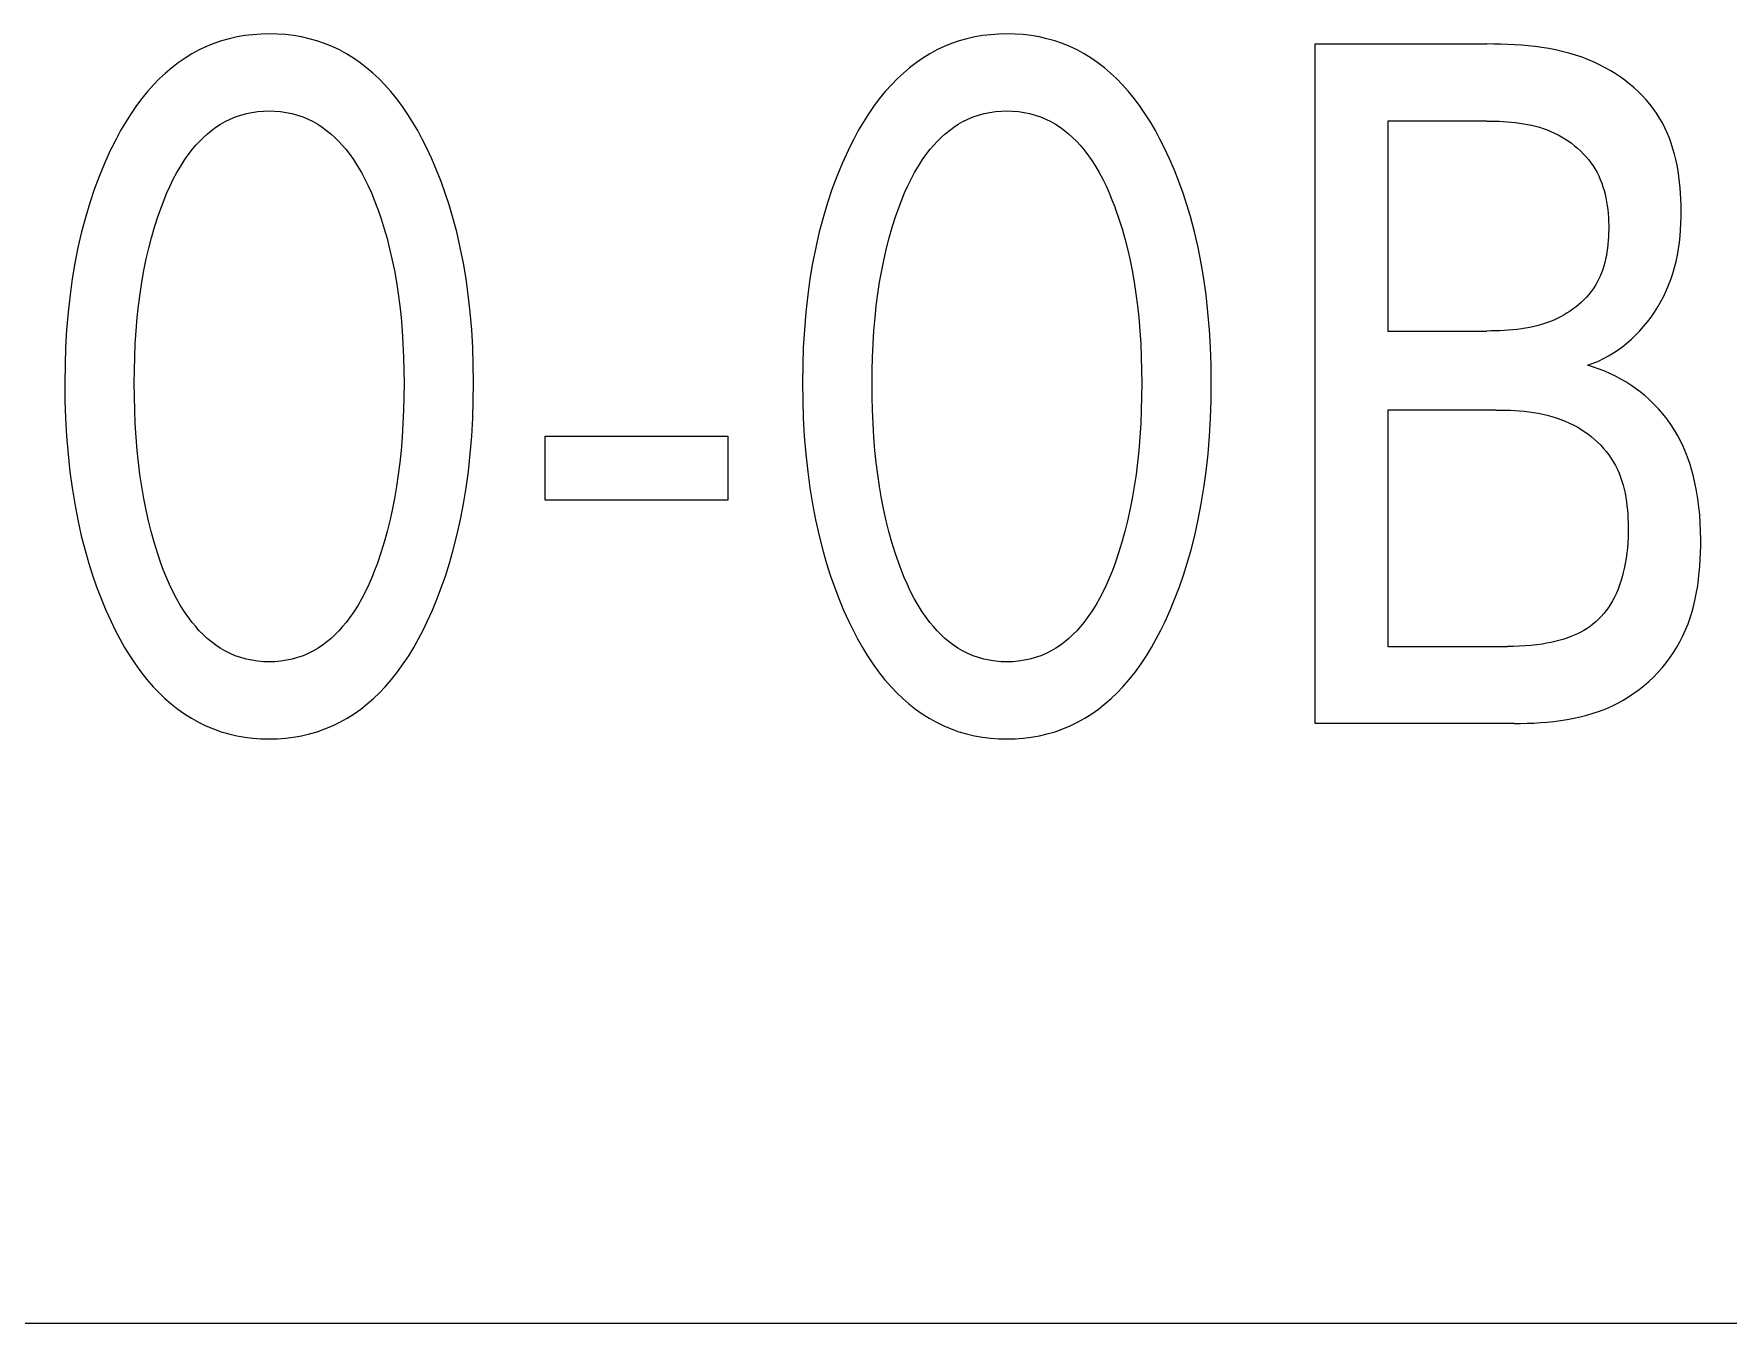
# Model space of a CAD drawing. Extents: x 0 to 420, y 0 to 297.
# Drawn here: x 197.497 to 201.736, y 186.173 to 189.398 of the extents above; entities that cross this region are included whole.
import ezdxf

# ---------------------------------------------------------------- set-up
doc = ezdxf.new("R2010")
doc.units = 0
doc.header["$LTSCALE"] = 23.1
doc.layers.add('10000_FRONT', color=7, linetype='CONTINUOUS')

msp = doc.modelspace()

# ---------------------------------------------------------------- linework, layer by layer
at = {"layer": '10000_FRONT', "color": 7, "linetype": 'CONTINUOUS'}
for p, q in [((197.986, 189.3858), (197.9667, 189.3804)), ((198.0057, 189.3902), (197.986, 189.3858)), ((198.0255, 189.3936), (198.0057, 189.3902)), ((198.0456, 189.396), (198.0255, 189.3936)), ((198.0658, 189.3975), (198.0456, 189.396)), ((198.086, 189.398), (198.0658, 189.3975)), ((198.1063, 189.3975), (198.086, 189.398)), ((198.1265, 189.3961), (198.1063, 189.3975)), ((198.1466, 189.3937), (198.1265, 189.3961)), ((198.1666, 189.3903), (198.1466, 189.3937)), ((198.1863, 189.3859), (198.1666, 189.3903)), ((198.2057, 189.3804), (198.1863, 189.3859)), ((199.8317, 189.3858), (199.8124, 189.3804)), ((199.8514, 189.3902), (199.8317, 189.3858)), ((199.8712, 189.3936), (199.8514, 189.3902)), ((199.8913, 189.396), (199.8712, 189.3936)), ((199.9115, 189.3975), (199.8913, 189.396)), ((199.9317, 189.398), (199.9115, 189.3975)), ((199.952, 189.3975), (199.9317, 189.398)), ((199.9722, 189.3961), (199.952, 189.3975)), ((199.9923, 189.3937), (199.9722, 189.3961)), ((200.0122, 189.3903), (199.9923, 189.3937)), ((200.0319, 189.3859), (200.0122, 189.3903)), ((200.0514, 189.3804), (200.0319, 189.3859)), ((197.8929, 189.3479), (197.8756, 189.3372)), ((197.9107, 189.3577), (197.8929, 189.3479)), ((197.9291, 189.3664), (197.9107, 189.3577)), ((197.9477, 189.3739), (197.9291, 189.3664)), ((197.9667, 189.3804), (197.9477, 189.3739)), ((198.2247, 189.3739), (198.2057, 189.3804)), ((198.2434, 189.3664), (198.2247, 189.3739)), ((198.2617, 189.3577), (198.2434, 189.3664)), ((198.2795, 189.3479), (198.2617, 189.3577)), ((198.2969, 189.3372), (198.2795, 189.3479)), ((199.7386, 189.3479), (199.7213, 189.3372)), ((199.7564, 189.3577), (199.7386, 189.3479)), ((199.7748, 189.3664), (199.7564, 189.3577)), ((199.7933, 189.3739), (199.7748, 189.3664)), ((199.8124, 189.3804), (199.7933, 189.3739)), ((200.0704, 189.3739), (200.0514, 189.3804)), ((200.0891, 189.3664), (200.0704, 189.3739)), ((200.1074, 189.3577), (200.0891, 189.3664)), ((200.1252, 189.3479), (200.1074, 189.3577)), ((200.1425, 189.3372), (200.1252, 189.3479)), ((200.7032, 187.6727), (200.7032, 189.3727)), ((200.7032, 189.3727), (201.1327, 189.3727)), ((201.1499, 189.3726), (201.1327, 189.3727)), ((201.1671, 189.3723), (201.1499, 189.3726)), ((201.1843, 189.3717), (201.1671, 189.3723)), ((201.2015, 189.3708), (201.1843, 189.3717)), ((201.2188, 189.3697), (201.2015, 189.3708)), ((201.236, 189.3681), (201.2188, 189.3697)), ((201.2532, 189.3662), (201.236, 189.3681)), ((201.2703, 189.3639), (201.2532, 189.3662)), ((201.2873, 189.3611), (201.2703, 189.3639)), ((201.3043, 189.3579), (201.2873, 189.3611)), ((201.3211, 189.3541), (201.3043, 189.3579)), ((201.3377, 189.3498), (201.3211, 189.3541)), ((201.3543, 189.3449), (201.3377, 189.3498)), ((201.3706, 189.3394), (201.3543, 189.3449)), ((201.3867, 189.3332), (201.3706, 189.3394)), ((197.8271, 189.3), (197.8121, 189.2861)), ((197.8427, 189.3132), (197.8271, 189.3)), ((197.8588, 189.3256), (197.8427, 189.3132)), ((197.8756, 189.3372), (197.8588, 189.3256)), ((198.3136, 189.3256), (198.2969, 189.3372)), ((198.3298, 189.3132), (198.3136, 189.3256)), ((198.3454, 189.3), (198.3298, 189.3132)), ((198.3603, 189.2861), (198.3454, 189.3)), ((199.6728, 189.3), (199.6578, 189.2861)), ((199.6884, 189.3132), (199.6728, 189.3)), ((199.7045, 189.3256), (199.6884, 189.3132)), ((199.7213, 189.3372), (199.7045, 189.3256)), ((200.1593, 189.3256), (200.1425, 189.3372)), ((200.1755, 189.3132), (200.1593, 189.3256)), ((200.1911, 189.3), (200.1755, 189.3132)), ((200.206, 189.2861), (200.1911, 189.3)), ((201.4026, 189.3263), (201.3867, 189.3332)), ((201.4157, 189.3201), (201.4026, 189.3263)), ((201.4285, 189.3134), (201.4157, 189.3201)), ((201.4411, 189.3062), (201.4285, 189.3134)), ((201.4535, 189.2986), (201.4411, 189.3062)), ((201.4656, 189.2905), (201.4535, 189.2986)), ((197.7819, 189.2538), (197.7668, 189.2354)), ((197.7978, 189.2716), (197.7819, 189.2538)), ((197.8121, 189.2861), (197.7978, 189.2716)), ((198.3746, 189.2716), (198.3603, 189.2861)), ((198.3905, 189.2539), (198.3746, 189.2716)), ((198.4055, 189.2354), (198.3905, 189.2539)), ((199.6275, 189.2538), (199.6125, 189.2354)), ((199.6435, 189.2716), (199.6275, 189.2538)), ((199.6578, 189.2861), (199.6435, 189.2716)), ((200.2203, 189.2716), (200.206, 189.2861)), ((200.2362, 189.2539), (200.2203, 189.2716)), ((200.2512, 189.2354), (200.2362, 189.2539)), ((201.4774, 189.282), (201.4656, 189.2905)), ((201.4888, 189.2731), (201.4774, 189.282)), ((201.4999, 189.2637), (201.4888, 189.2731)), ((201.5106, 189.2539), (201.4999, 189.2637)), ((201.5208, 189.2438), (201.5106, 189.2539)), ((197.7525, 189.2163), (197.7391, 189.1967)), ((197.7668, 189.2354), (197.7525, 189.2163)), ((198.4197, 189.2163), (198.4055, 189.2354)), ((198.4331, 189.1967), (198.4197, 189.2163)), ((199.5982, 189.2163), (199.5848, 189.1967)), ((199.6125, 189.2354), (199.5982, 189.2163)), ((200.2654, 189.2163), (200.2512, 189.2354)), ((200.2788, 189.1967), (200.2654, 189.2163)), ((201.5306, 189.2332), (201.5208, 189.2438)), ((201.5399, 189.2223), (201.5306, 189.2332)), ((201.5487, 189.211), (201.5399, 189.2223)), ((197.7264, 189.1765), (197.7144, 189.1559)), ((197.7391, 189.1967), (197.7264, 189.1765)), ((197.953, 189.1646), (197.9642, 189.1719)), ((197.9642, 189.1719), (197.9758, 189.1786)), ((197.9758, 189.1786), (197.9886, 189.1848)), ((197.9886, 189.1848), (198.0018, 189.1902)), ((198.0018, 189.1902), (198.0153, 189.1948)), ((198.0153, 189.1948), (198.0291, 189.1985)), ((198.0291, 189.1985), (198.0431, 189.2014)), ((198.0431, 189.2014), (198.0573, 189.2035)), ((198.0573, 189.2035), (198.0716, 189.2048)), ((198.0716, 189.2048), (198.086, 189.2052)), ((198.086, 189.2052), (198.1004, 189.2048)), ((198.1004, 189.2048), (198.1147, 189.2035)), ((198.1147, 189.2035), (198.1289, 189.2014)), ((198.1289, 189.2014), (198.1429, 189.1985)), ((198.1429, 189.1985), (198.1567, 189.1948)), ((198.1567, 189.1948), (198.1702, 189.1902)), ((198.1702, 189.1902), (198.1834, 189.1848)), ((198.1834, 189.1848), (198.1962, 189.1786)), ((198.1962, 189.1786), (198.2078, 189.1719)), ((198.2078, 189.1719), (198.219, 189.1646)), ((198.4458, 189.1765), (198.4331, 189.1967)), ((198.4577, 189.1559), (198.4458, 189.1765)), ((199.5721, 189.1765), (199.56, 189.1559)), ((199.5848, 189.1967), (199.5721, 189.1765)), ((199.7987, 189.1646), (199.8099, 189.1719)), ((199.8099, 189.1719), (199.8215, 189.1786)), ((199.8215, 189.1786), (199.8343, 189.1848)), ((199.8343, 189.1848), (199.8475, 189.1902)), ((199.8475, 189.1902), (199.861, 189.1948)), ((199.861, 189.1948), (199.8748, 189.1985)), ((199.8748, 189.1985), (199.8888, 189.2014)), ((199.8888, 189.2014), (199.903, 189.2035)), ((199.903, 189.2035), (199.9173, 189.2048)), ((199.9173, 189.2048), (199.9317, 189.2052)), ((199.9317, 189.2052), (199.9461, 189.2048)), ((199.9461, 189.2048), (199.9604, 189.2035)), ((199.9604, 189.2035), (199.9746, 189.2014)), ((199.9746, 189.2014), (199.9886, 189.1985)), ((199.9886, 189.1985), (200.0024, 189.1948)), ((200.0024, 189.1948), (200.0159, 189.1902)), ((200.0159, 189.1902), (200.0291, 189.1848)), ((200.0291, 189.1848), (200.0419, 189.1786)), ((200.0419, 189.1786), (200.0535, 189.1719)), ((200.0535, 189.1719), (200.0647, 189.1646)), ((200.2915, 189.1765), (200.2788, 189.1967)), ((200.3034, 189.1559), (200.2915, 189.1765)), ((200.8846, 189.1799), (200.8846, 188.6546)), ((201.1327, 189.1799), (200.8846, 189.1799)), ((201.1327, 189.1799), (201.1428, 189.1798)), ((201.1428, 189.1798), (201.153, 189.1797)), ((201.153, 189.1797), (201.1632, 189.1793)), ((201.1632, 189.1793), (201.1734, 189.1788)), ((201.1734, 189.1788), (201.1836, 189.1782)), ((201.1836, 189.1782), (201.1938, 189.1773)), ((201.1938, 189.1773), (201.2039, 189.1762)), ((201.2039, 189.1762), (201.2141, 189.1749)), ((201.2141, 189.1749), (201.2241, 189.1733)), ((201.2241, 189.1733), (201.2342, 189.1715)), ((201.2342, 189.1715), (201.2441, 189.1694)), ((201.2441, 189.1694), (201.254, 189.167)), ((201.5569, 189.1994), (201.5487, 189.211)), ((201.5646, 189.1874), (201.5569, 189.1994)), ((201.5715, 189.1753), (201.5646, 189.1874)), ((201.5779, 189.1629), (201.5715, 189.1753)), ((197.703, 189.1349), (197.6922, 189.1136)), ((197.7144, 189.1559), (197.703, 189.1349)), ((197.903, 189.1196), (197.9122, 189.1295)), ((197.9122, 189.1295), (197.9218, 189.139)), ((197.9218, 189.139), (197.9318, 189.1481)), ((197.9318, 189.1481), (197.9422, 189.1566)), ((197.9422, 189.1566), (197.953, 189.1646)), ((198.219, 189.1646), (198.2298, 189.1566)), ((198.2298, 189.1566), (198.2402, 189.1481)), ((198.2402, 189.1481), (198.2502, 189.139)), ((198.2502, 189.139), (198.2598, 189.1295)), ((198.2598, 189.1295), (198.269, 189.1196)), ((198.4691, 189.1349), (198.4577, 189.1559)), ((198.4798, 189.1136), (198.4691, 189.1349)), ((199.5487, 189.1349), (199.5379, 189.1136)), ((199.56, 189.1559), (199.5487, 189.1349)), ((199.7487, 189.1196), (199.7579, 189.1295)), ((199.7579, 189.1295), (199.7675, 189.139)), ((199.7675, 189.139), (199.7775, 189.1481)), ((199.7775, 189.1481), (199.7879, 189.1566)), ((199.7879, 189.1566), (199.7987, 189.1646)), ((200.0647, 189.1646), (200.0755, 189.1566)), ((200.0755, 189.1566), (200.0859, 189.1481)), ((200.0859, 189.1481), (200.0959, 189.139)), ((200.0959, 189.139), (200.1055, 189.1295)), ((200.1055, 189.1295), (200.1147, 189.1196)), ((200.3147, 189.1349), (200.3034, 189.1559)), ((200.3255, 189.1136), (200.3147, 189.1349)), ((201.254, 189.167), (201.2638, 189.1642)), ((201.2638, 189.1642), (201.2735, 189.1612)), ((201.2735, 189.1612), (201.2831, 189.1578)), ((201.2831, 189.1578), (201.2925, 189.154)), ((201.2925, 189.154), (201.3019, 189.1498)), ((201.3019, 189.1498), (201.3107, 189.1454)), ((201.3107, 189.1454), (201.3193, 189.1406)), ((201.3193, 189.1406), (201.3278, 189.1355)), ((201.3278, 189.1355), (201.3361, 189.1301)), ((201.3361, 189.1301), (201.3441, 189.1243)), ((201.5837, 189.1502), (201.5779, 189.1629)), ((201.589, 189.1373), (201.5837, 189.1502)), ((201.5938, 189.1242), (201.589, 189.1373)), ((197.6886, 189.1062), (197.674, 189.074)), ((197.6922, 189.1136), (197.6886, 189.1062)), ((197.8749, 189.0833), (197.8859, 189.0986)), ((197.8859, 189.0986), (197.8943, 189.1093)), ((197.8943, 189.1093), (197.903, 189.1196)), ((198.269, 189.1196), (198.2777, 189.1093)), ((198.2777, 189.1093), (198.2861, 189.0986)), ((198.2861, 189.0986), (198.2971, 189.0833)), ((198.4928, 189.0857), (198.4798, 189.1136)), ((198.505, 189.0574), (198.4928, 189.0857)), ((199.5343, 189.1062), (199.5197, 189.074)), ((199.5379, 189.1136), (199.5343, 189.1062)), ((199.7206, 189.0833), (199.7316, 189.0986)), ((199.7316, 189.0986), (199.74, 189.1093)), ((199.74, 189.1093), (199.7487, 189.1196)), ((200.1147, 189.1196), (200.1234, 189.1093)), ((200.1234, 189.1093), (200.1318, 189.0986)), ((200.1318, 189.0986), (200.1428, 189.0833)), ((200.3385, 189.0857), (200.3255, 189.1136)), ((200.3507, 189.0574), (200.3385, 189.0857)), ((201.3441, 189.1243), (201.352, 189.1182)), ((201.352, 189.1182), (201.3595, 189.1118)), ((201.3595, 189.1118), (201.3668, 189.1051)), ((201.3668, 189.1051), (201.3738, 189.0981)), ((201.3738, 189.0981), (201.3804, 189.0909)), ((201.3804, 189.0909), (201.3867, 189.0834)), ((201.5981, 189.1108), (201.5938, 189.1242)), ((201.602, 189.0973), (201.5981, 189.1108)), ((201.6053, 189.0835), (201.602, 189.0973)), ((197.674, 189.074), (197.6606, 189.0414)), ((197.8462, 189.0346), (197.8551, 189.0512)), ((197.8551, 189.0512), (197.8647, 189.0674)), ((197.8647, 189.0674), (197.8749, 189.0833)), ((198.2971, 189.0833), (198.3074, 189.0674)), ((198.3074, 189.0674), (198.3169, 189.0512)), ((198.3169, 189.0512), (198.3258, 189.0346)), ((198.5162, 189.0288), (198.505, 189.0574)), ((199.5197, 189.074), (199.5063, 189.0414)), ((199.6919, 189.0346), (199.7008, 189.0512)), ((199.7008, 189.0512), (199.7103, 189.0674)), ((199.7103, 189.0674), (199.7206, 189.0833)), ((200.1428, 189.0833), (200.153, 189.0674)), ((200.153, 189.0674), (200.1626, 189.0512)), ((200.1626, 189.0512), (200.1715, 189.0346)), ((200.3619, 189.0288), (200.3507, 189.0574)), ((201.3867, 189.0834), (201.3927, 189.0756)), ((201.3927, 189.0756), (201.3982, 189.0676)), ((201.3982, 189.0676), (201.4034, 189.0594)), ((201.4034, 189.0594), (201.4081, 189.051)), ((201.4081, 189.051), (201.4123, 189.0425)), ((201.4123, 189.0425), (201.4162, 189.0337)), ((201.6083, 189.0696), (201.6053, 189.0835)), ((201.6108, 189.0556), (201.6083, 189.0696)), ((201.6129, 189.0415), (201.6108, 189.0556)), ((197.6483, 189.0084), (197.6371, 188.975)), ((197.6606, 189.0414), (197.6483, 189.0084)), ((197.8231, 188.983), (197.8303, 189.0005)), ((197.8303, 189.0005), (197.838, 189.0176)), ((197.838, 189.0176), (197.8462, 189.0346)), ((198.3258, 189.0346), (198.334, 189.0176)), ((198.334, 189.0176), (198.3418, 189.0005)), ((198.3418, 189.0005), (198.349, 188.983)), ((198.5267, 188.9999), (198.5162, 189.0288)), ((198.5362, 188.9707), (198.5267, 188.9999)), ((199.494, 189.0084), (199.4828, 188.975)), ((199.5063, 189.0414), (199.494, 189.0084)), ((199.6687, 188.983), (199.6759, 189.0005)), ((199.6759, 189.0005), (199.6837, 189.0176)), ((199.6837, 189.0176), (199.6919, 189.0346)), ((200.1715, 189.0346), (200.1797, 189.0176)), ((200.1797, 189.0176), (200.1874, 189.0005)), ((200.1874, 189.0005), (200.1946, 188.983)), ((200.3723, 188.9999), (200.3619, 189.0288)), ((200.3819, 188.9707), (200.3723, 188.9999)), ((201.4162, 189.0337), (201.4197, 189.0248)), ((201.4197, 189.0248), (201.4229, 189.0157)), ((201.4229, 189.0157), (201.4257, 189.0064)), ((201.4257, 189.0064), (201.4281, 188.997)), ((201.6147, 189.0273), (201.6129, 189.0415)), ((201.6161, 189.0131), (201.6147, 189.0273)), ((201.6172, 188.9988), (201.6161, 189.0131)), ((197.6371, 188.975), (197.627, 188.9412)), ((197.8073, 188.9399), (197.8163, 188.9654)), ((197.8163, 188.9654), (197.8231, 188.983)), ((198.349, 188.983), (198.3557, 188.9654)), ((198.3557, 188.9654), (198.3578, 188.9596)), ((198.3578, 188.9596), (198.3663, 188.9352)), ((198.545, 188.9412), (198.5362, 188.9707)), ((199.4828, 188.975), (199.4727, 188.9412)), ((199.653, 188.9399), (199.662, 188.9654)), ((199.662, 188.9654), (199.6687, 188.983)), ((200.1946, 188.983), (200.2014, 188.9654)), ((200.2014, 188.9654), (200.2035, 188.9596)), ((200.2035, 188.9596), (200.212, 188.9352)), ((200.3907, 188.9412), (200.3819, 188.9707)), ((201.4281, 188.997), (201.4303, 188.9875)), ((201.4303, 188.9875), (201.4321, 188.9779)), ((201.4321, 188.9779), (201.4336, 188.9682)), ((201.4336, 188.9682), (201.4348, 188.9585)), ((201.4348, 188.9585), (201.4358, 188.9486)), ((201.6179, 188.9844), (201.6172, 188.9988)), ((201.6184, 188.9701), (201.6179, 188.9844)), ((201.6186, 188.9558), (201.6184, 188.9701)), ((197.627, 188.9412), (197.6167, 188.9025)), ((197.799, 188.9141), (197.8073, 188.9399)), ((198.3663, 188.9352), (198.3741, 188.9105)), ((198.5553, 188.9026), (198.545, 188.9412)), ((199.4727, 188.9412), (199.4624, 188.9025)), ((199.6447, 188.9141), (199.653, 188.9399)), ((200.212, 188.9352), (200.2197, 188.9105)), ((200.401, 188.9026), (200.3907, 188.9412)), ((201.4358, 188.9486), (201.4365, 188.9387)), ((201.4365, 188.9387), (201.4369, 188.9288)), ((201.4369, 188.9288), (201.4372, 188.9188)), ((201.4372, 188.9188), (201.4372, 188.9088)), ((201.6171, 188.9075), (201.6179, 188.9235)), ((201.6179, 188.9235), (201.6184, 188.9396)), ((201.6184, 188.9396), (201.6186, 188.9558)), ((197.6167, 188.9025), (197.6077, 188.8636)), ((197.7848, 188.8618), (197.7915, 188.888)), ((197.7915, 188.888), (197.799, 188.9141)), ((198.3741, 188.9105), (198.3811, 188.8857)), ((198.3811, 188.8857), (198.3875, 188.8606)), ((198.5643, 188.8636), (198.5553, 188.9026)), ((199.4624, 188.9025), (199.4534, 188.8636)), ((199.6305, 188.8618), (199.6372, 188.888)), ((199.6372, 188.888), (199.6447, 188.9141)), ((200.2197, 188.9105), (200.2268, 188.8857)), ((200.2268, 188.8857), (200.2332, 188.8606)), ((200.41, 188.8636), (200.401, 188.9026)), ((201.4361, 188.8807), (201.4353, 188.8713)), ((201.4367, 188.89), (201.4361, 188.8807)), ((201.437, 188.8994), (201.4367, 188.89)), ((201.4372, 188.9088), (201.437, 188.8994)), ((201.6118, 188.8599), (201.614, 188.8757)), ((201.614, 188.8757), (201.6158, 188.8915)), ((201.6158, 188.8915), (201.6171, 188.9075)), ((197.6077, 188.8636), (197.6, 188.8243)), ((197.7728, 188.8062), (197.7787, 188.8355)), ((197.7787, 188.8355), (197.7848, 188.8618)), ((198.3875, 188.8606), (198.3933, 188.8355)), ((198.3933, 188.8355), (198.3992, 188.8062)), ((198.572, 188.8243), (198.5643, 188.8636)), ((199.4534, 188.8636), (199.4457, 188.8243)), ((199.6185, 188.8062), (199.6244, 188.8355)), ((199.6244, 188.8355), (199.6305, 188.8618)), ((200.2332, 188.8606), (200.239, 188.8355)), ((200.239, 188.8355), (200.2449, 188.8062)), ((200.4177, 188.8243), (200.41, 188.8636)), ((201.4296, 188.8347), (201.4275, 188.8258)), ((201.4314, 188.8437), (201.4296, 188.8347)), ((201.433, 188.8529), (201.4314, 188.8437)), ((201.4343, 188.8621), (201.433, 188.8529)), ((201.4353, 188.8713), (201.4343, 188.8621)), ((201.6058, 188.8288), (201.6091, 188.8443)), ((201.6091, 188.8443), (201.6118, 188.8599)), ((197.6, 188.8243), (197.5933, 188.7849)), ((197.7676, 188.7768), (197.7728, 188.8062)), ((198.3992, 188.8062), (198.4044, 188.7768)), ((198.5787, 188.7849), (198.572, 188.8243)), ((199.4457, 188.8243), (199.439, 188.7849)), ((199.6133, 188.7768), (199.6185, 188.8062)), ((200.2449, 188.8062), (200.2501, 188.7768)), ((200.4244, 188.7849), (200.4177, 188.8243)), ((201.4159, 188.7915), (201.4121, 188.7833)), ((201.4193, 188.7998), (201.4159, 188.7915)), ((201.4224, 188.8083), (201.4193, 188.7998)), ((201.4251, 188.817), (201.4224, 188.8083)), ((201.4275, 188.8258), (201.4251, 188.817)), ((201.5926, 188.7832), (201.5976, 188.7983)), ((201.5976, 188.7983), (201.602, 188.8135)), ((201.602, 188.8135), (201.6058, 188.8288)), ((197.5878, 188.7452), (197.583, 188.7015)), ((197.5933, 188.7849), (197.5878, 188.7452)), ((197.7593, 188.7177), (197.7631, 188.7473)), ((197.7631, 188.7473), (197.7676, 188.7768)), ((198.4044, 188.7768), (198.4089, 188.7473)), ((198.4089, 188.7473), (198.4127, 188.7177)), ((198.5842, 188.7452), (198.5787, 188.7849)), ((198.589, 188.7015), (198.5842, 188.7452)), ((199.4335, 188.7452), (199.4287, 188.7015)), ((199.439, 188.7849), (199.4335, 188.7452)), ((199.605, 188.7177), (199.6088, 188.7473)), ((199.6088, 188.7473), (199.6133, 188.7768)), ((200.2501, 188.7768), (200.2546, 188.7473)), ((200.2546, 188.7473), (200.2584, 188.7177)), ((200.4299, 188.7452), (200.4244, 188.7849)), ((200.4347, 188.7015), (200.4299, 188.7452)), ((201.3879, 188.7462), (201.382, 188.7396)), ((201.3934, 188.7531), (201.3879, 188.7462)), ((201.3985, 188.7602), (201.3934, 188.7531)), ((201.4034, 188.7676), (201.3985, 188.7602)), ((201.4079, 188.7753), (201.4034, 188.7676)), ((201.4121, 188.7833), (201.4079, 188.7753)), ((201.5748, 188.7415), (201.5813, 188.7552)), ((201.5813, 188.7552), (201.5872, 188.7691)), ((201.5872, 188.7691), (201.5926, 188.7832)), ((197.7562, 188.6881), (197.7593, 188.7177)), ((198.4127, 188.7177), (198.4159, 188.6881)), ((199.6018, 188.6881), (199.605, 188.7177)), ((200.2584, 188.7177), (200.2615, 188.6881)), ((201.3412, 188.7046), (201.3337, 188.6997)), ((201.3486, 188.7098), (201.3412, 188.7046)), ((201.3558, 188.7153), (201.3486, 188.7098)), ((201.3627, 188.721), (201.3558, 188.7153)), ((201.3694, 188.7269), (201.3627, 188.721)), ((201.3759, 188.7331), (201.3694, 188.7269)), ((201.382, 188.7396), (201.3759, 188.7331)), ((201.552, 188.7021), (201.5602, 188.7149)), ((201.5602, 188.7149), (201.5677, 188.7281)), ((201.5677, 188.7281), (201.5748, 188.7415)), ((197.583, 188.7015), (197.5793, 188.6576)), ((197.7533, 188.6552), (197.7562, 188.6881)), ((198.4159, 188.6881), (198.4187, 188.6552)), ((198.5927, 188.6576), (198.589, 188.7015)), ((199.4287, 188.7015), (199.425, 188.6576)), ((199.599, 188.6552), (199.6018, 188.6881)), ((200.2615, 188.6881), (200.2644, 188.6552)), ((200.4384, 188.6576), (200.4347, 188.7015)), ((201.2295, 188.6616), (201.2188, 188.6599)), ((201.2401, 188.6635), (201.2295, 188.6616)), ((201.2506, 188.6658), (201.2401, 188.6635)), ((201.2611, 188.6685), (201.2506, 188.6658)), ((201.2714, 188.6715), (201.2611, 188.6685)), ((201.2817, 188.6749), (201.2714, 188.6715)), ((201.2918, 188.6786), (201.2817, 188.6749)), ((201.3019, 188.6828), (201.2918, 188.6786)), ((201.31, 188.6866), (201.3019, 188.6828)), ((201.318, 188.6907), (201.31, 188.6866)), ((201.3259, 188.6951), (201.318, 188.6907)), ((201.3337, 188.6997), (201.3259, 188.6951)), ((201.5146, 188.6543), (201.5247, 188.6657)), ((201.5247, 188.6657), (201.5343, 188.6774)), ((201.5343, 188.6774), (201.5434, 188.6896)), ((201.5434, 188.6896), (201.552, 188.7021)), ((197.5793, 188.6576), (197.5768, 188.6137)), ((197.7498, 188.5893), (197.7512, 188.6222)), ((197.7512, 188.6222), (197.7533, 188.6552)), ((198.4187, 188.6552), (198.4208, 188.6222)), ((198.4208, 188.6222), (198.4222, 188.5893)), ((198.5953, 188.6137), (198.5927, 188.6576)), ((199.425, 188.6576), (199.4224, 188.6137)), ((199.5955, 188.5893), (199.5969, 188.6222)), ((199.5969, 188.6222), (199.599, 188.6552)), ((200.2644, 188.6552), (200.2665, 188.6222)), ((200.2665, 188.6222), (200.2679, 188.5893)), ((200.4409, 188.6137), (200.4384, 188.6576)), ((200.8846, 188.6546), (201.1327, 188.6546)), ((201.1434, 188.6547), (201.1327, 188.6546)), ((201.1542, 188.6548), (201.1434, 188.6547)), ((201.165, 188.6552), (201.1542, 188.6548)), ((201.1758, 188.6557), (201.165, 188.6552)), ((201.1866, 188.6564), (201.1758, 188.6557)), ((201.1974, 188.6573), (201.1866, 188.6564)), ((201.2081, 188.6585), (201.1974, 188.6573)), ((201.2188, 188.6599), (201.2081, 188.6585)), ((201.4725, 188.6161), (201.4836, 188.6249)), ((201.4836, 188.6249), (201.4943, 188.6343)), ((201.4943, 188.6343), (201.5046, 188.6441)), ((201.5046, 188.6441), (201.5146, 188.6543)), ((197.5768, 188.6137), (197.5753, 188.5697)), ((197.7489, 188.5563), (197.7498, 188.5893)), ((198.4222, 188.5893), (198.4231, 188.5563)), ((198.5967, 188.5697), (198.5953, 188.6137)), ((199.4224, 188.6137), (199.421, 188.5697)), ((199.5946, 188.5563), (199.5955, 188.5893)), ((200.2679, 188.5893), (200.2688, 188.5563)), ((200.4424, 188.5697), (200.4409, 188.6137)), ((201.3982, 188.574), (201.4114, 188.5795)), ((201.4114, 188.5795), (201.4243, 188.5857)), ((201.4243, 188.5857), (201.4369, 188.5925)), ((201.4369, 188.5925), (201.4491, 188.5998)), ((201.4491, 188.5998), (201.461, 188.6077)), ((201.461, 188.6077), (201.4725, 188.6161)), ((197.5753, 188.5697), (197.5748, 188.5257)), ((197.7486, 188.5233), (197.7489, 188.5563)), ((198.4231, 188.5563), (198.4234, 188.5233)), ((198.5972, 188.5257), (198.5967, 188.5697)), ((199.421, 188.5697), (199.4205, 188.5257)), ((199.5943, 188.5233), (199.5946, 188.5563)), ((200.2688, 188.5563), (200.2691, 188.5233)), ((200.4429, 188.5257), (200.4424, 188.5697)), ((201.3846, 188.5691), (201.3982, 188.574)), ((201.399, 188.5645), (201.3846, 188.5691)), ((201.4133, 188.5595), (201.399, 188.5645)), ((201.4275, 188.5539), (201.4133, 188.5595)), ((201.4414, 188.5478), (201.4275, 188.5539)), ((201.4546, 188.5414), (201.4414, 188.5478)), ((201.4676, 188.5345), (201.4546, 188.5414)), ((201.4803, 188.5271), (201.4676, 188.5345)), ((197.5748, 188.5257), (197.5752, 188.4809)), ((197.7489, 188.4898), (197.7486, 188.5233)), ((198.4234, 188.5233), (198.4231, 188.4898)), ((198.5968, 188.481), (198.5972, 188.5257)), ((199.4205, 188.5257), (199.4209, 188.4809)), ((199.5946, 188.4898), (199.5943, 188.5233)), ((200.2691, 188.5233), (200.2688, 188.4898)), ((200.4425, 188.481), (200.4429, 188.5257)), ((201.4927, 188.5193), (201.4803, 188.5271)), ((201.5047, 188.511), (201.4927, 188.5193)), ((201.5164, 188.5023), (201.5047, 188.511)), ((201.5277, 188.4931), (201.5164, 188.5023)), ((201.5387, 188.4835), (201.5277, 188.4931)), ((197.5752, 188.4809), (197.5767, 188.4362)), ((197.7497, 188.4563), (197.7489, 188.4898)), ((197.7512, 188.4229), (197.7497, 188.4563)), ((198.4223, 188.4563), (198.4208, 188.4229)), ((198.4231, 188.4898), (198.4223, 188.4563)), ((198.5953, 188.4364), (198.5968, 188.481)), ((199.4209, 188.4809), (199.4224, 188.4362)), ((199.5954, 188.4563), (199.5946, 188.4898)), ((199.5969, 188.4229), (199.5954, 188.4563)), ((200.268, 188.4563), (200.2665, 188.4229)), ((200.2688, 188.4898), (200.268, 188.4563)), ((200.441, 188.4364), (200.4425, 188.481)), ((200.8846, 188.457), (200.8846, 187.8654)), ((201.1553, 188.457), (200.8846, 188.457)), ((201.1553, 188.457), (201.1669, 188.4569)), ((201.1669, 188.4569), (201.1787, 188.4567)), ((201.1787, 188.4567), (201.1904, 188.4563)), ((201.1904, 188.4563), (201.2022, 188.4557)), ((201.2022, 188.4557), (201.214, 188.4548)), ((201.214, 188.4548), (201.2257, 188.4538)), ((201.2257, 188.4538), (201.2374, 188.4524)), ((201.2374, 188.4524), (201.2491, 188.4508)), ((201.2491, 188.4508), (201.2607, 188.4488)), ((201.2607, 188.4488), (201.2722, 188.4465)), ((201.5506, 188.472), (201.5387, 188.4835)), ((201.5621, 188.4599), (201.5506, 188.472)), ((201.5729, 188.4472), (201.5621, 188.4599)), ((197.5767, 188.4362), (197.5792, 188.3915)), ((197.7533, 188.3894), (197.7512, 188.4229)), ((198.4208, 188.4229), (198.4187, 188.3894)), ((198.5928, 188.3918), (198.5953, 188.4364)), ((199.4224, 188.4362), (199.4249, 188.3915)), ((199.599, 188.3894), (199.5969, 188.4229)), ((200.2665, 188.4229), (200.2644, 188.3894)), ((200.4385, 188.3918), (200.441, 188.4364)), ((201.2722, 188.4465), (201.2837, 188.4439)), ((201.2837, 188.4439), (201.295, 188.4408)), ((201.295, 188.4408), (201.3062, 188.4374)), ((201.3062, 188.4374), (201.3173, 188.4336)), ((201.3173, 188.4336), (201.3283, 188.4292)), ((201.3283, 188.4292), (201.339, 188.4245)), ((201.339, 188.4245), (201.3486, 188.4198)), ((201.3486, 188.4198), (201.358, 188.4146)), ((201.358, 188.4146), (201.3672, 188.4092)), ((201.3672, 188.4092), (201.3762, 188.4033)), ((201.5832, 188.4341), (201.5729, 188.4472)), ((201.5928, 188.4205), (201.5832, 188.4341)), ((201.6018, 188.4065), (201.5928, 188.4205)), ((201.6102, 188.3921), (201.6018, 188.4065)), ((197.5792, 188.3915), (197.5828, 188.3469)), ((197.756, 188.3561), (197.7533, 188.3894)), ((198.4187, 188.3894), (198.416, 188.3561)), ((198.5892, 188.3473), (198.5928, 188.3918)), ((198.7767, 188.2317), (198.7767, 188.3919)), ((198.7767, 188.3919), (199.2335, 188.3919)), ((199.2335, 188.3919), (199.2335, 188.2317)), ((199.4249, 188.3915), (199.4285, 188.3469)), ((199.6017, 188.3561), (199.599, 188.3894)), ((200.2644, 188.3894), (200.2617, 188.3561)), ((200.4349, 188.3473), (200.4385, 188.3918)), ((201.3762, 188.4033), (201.385, 188.3971)), ((201.385, 188.3971), (201.3935, 188.3905)), ((201.3935, 188.3905), (201.4017, 188.3836)), ((201.4017, 188.3836), (201.4096, 188.3764)), ((201.4096, 188.3764), (201.4172, 188.3689)), ((201.4172, 188.3689), (201.4244, 188.361)), ((201.6175, 188.3782), (201.6102, 188.3921)), ((201.6241, 188.3641), (201.6175, 188.3782)), ((201.6303, 188.3497), (201.6241, 188.3641)), ((197.5828, 188.3469), (197.5876, 188.3024)), ((197.7592, 188.3259), (197.756, 188.3561)), ((197.7629, 188.2958), (197.7592, 188.3259)), ((198.4128, 188.3259), (198.4091, 188.2958)), ((198.416, 188.3561), (198.4128, 188.3259)), ((198.5844, 188.3029), (198.5892, 188.3473)), ((199.4285, 188.3469), (199.4333, 188.3024)), ((199.6049, 188.3259), (199.6017, 188.3561)), ((199.6086, 188.2958), (199.6049, 188.3259)), ((200.2585, 188.3259), (200.2548, 188.2958)), ((200.2617, 188.3561), (200.2585, 188.3259)), ((200.4301, 188.3029), (200.4349, 188.3473)), ((201.4244, 188.361), (201.4313, 188.3529)), ((201.4313, 188.3529), (201.4377, 188.3445)), ((201.4377, 188.3445), (201.4437, 188.3358)), ((201.4437, 188.3358), (201.4493, 188.3269)), ((201.4493, 188.3269), (201.4543, 188.3178)), ((201.6359, 188.3352), (201.6303, 188.3497)), ((201.6409, 188.3204), (201.6359, 188.3352)), ((197.5876, 188.3024), (197.5931, 188.2621)), ((197.7673, 188.2659), (197.7629, 188.2958)), ((198.4091, 188.2958), (198.4047, 188.2659)), ((198.579, 188.2627), (198.5844, 188.3029)), ((199.4333, 188.3024), (199.4387, 188.2621)), ((199.613, 188.2659), (199.6086, 188.2958)), ((200.2548, 188.2958), (200.2504, 188.2659)), ((200.4246, 188.2627), (200.4301, 188.3029)), ((201.4543, 188.3178), (201.4589, 188.3085)), ((201.4589, 188.3085), (201.4631, 188.2989)), ((201.4631, 188.2989), (201.4669, 188.2892)), ((201.4669, 188.2892), (201.4702, 188.2793)), ((201.4702, 188.2793), (201.4732, 188.2692)), ((201.6455, 188.3054), (201.6409, 188.3204)), ((201.6495, 188.2904), (201.6455, 188.3054)), ((201.6531, 188.2752), (201.6495, 188.2904)), ((197.5931, 188.2621), (197.5996, 188.222)), ((197.7724, 188.236), (197.7673, 188.2659)), ((198.4047, 188.2659), (198.3996, 188.236)), ((198.5724, 188.2226), (198.579, 188.2627)), ((199.4387, 188.2621), (199.4452, 188.222)), ((199.6181, 188.236), (199.613, 188.2659)), ((200.2504, 188.2659), (200.2453, 188.236)), ((200.4181, 188.2226), (200.4246, 188.2627)), ((201.4732, 188.2692), (201.4758, 188.2591)), ((201.4758, 188.2591), (201.4781, 188.2488)), ((201.4781, 188.2488), (201.48, 188.2383)), ((201.48, 188.2383), (201.4817, 188.2279)), ((201.6571, 188.2552), (201.6531, 188.2752)), ((201.6604, 188.2351), (201.6571, 188.2552)), ((197.5996, 188.222), (197.6072, 188.1821)), ((197.7783, 188.2063), (197.7724, 188.236)), ((197.7843, 188.1794), (197.7783, 188.2063)), ((198.3937, 188.2063), (198.3877, 188.1794)), ((198.3996, 188.236), (198.3937, 188.2063)), ((198.5648, 188.1827), (198.5724, 188.2226)), ((199.2335, 188.2317), (198.7767, 188.2317)), ((199.4452, 188.222), (199.4529, 188.1821)), ((199.624, 188.2063), (199.6181, 188.236)), ((199.63, 188.1794), (199.624, 188.2063)), ((200.2394, 188.2063), (200.2334, 188.1794)), ((200.2453, 188.236), (200.2394, 188.2063)), ((200.4105, 188.1827), (200.4181, 188.2226)), ((201.4817, 188.2279), (201.483, 188.2173)), ((201.483, 188.2173), (201.4841, 188.2067)), ((201.4841, 188.2067), (201.4849, 188.1961)), ((201.4849, 188.1961), (201.4855, 188.1855)), ((201.663, 188.2149), (201.6604, 188.2351)), ((201.6649, 188.1945), (201.663, 188.2149)), ((201.6663, 188.1741), (201.6649, 188.1945)), ((197.6072, 188.1821), (197.6161, 188.1425)), ((197.7909, 188.1527), (197.7843, 188.1794)), ((197.7983, 188.1262), (197.7909, 188.1527)), ((198.3811, 188.1527), (198.3737, 188.1262)), ((198.3877, 188.1794), (198.3811, 188.1527)), ((198.5559, 188.143), (198.5648, 188.1827)), ((199.4529, 188.1821), (199.4617, 188.1425)), ((199.6366, 188.1527), (199.63, 188.1794)), ((199.644, 188.1262), (199.6366, 188.1527)), ((200.2268, 188.1527), (200.2194, 188.1262)), ((200.2334, 188.1794), (200.2268, 188.1527)), ((200.4016, 188.143), (200.4105, 188.1827)), ((201.4855, 188.1855), (201.4859, 188.1748)), ((201.4859, 188.1748), (201.4861, 188.1642)), ((201.4861, 188.1642), (201.486, 188.1511)), ((201.6671, 188.1535), (201.6663, 188.1741)), ((201.6674, 188.1329), (201.6671, 188.1535)), ((197.6161, 188.1425), (197.6262, 188.1032)), ((197.8064, 188.0999), (197.7983, 188.1262)), ((198.3737, 188.1262), (198.3656, 188.0999)), ((198.5459, 188.1037), (198.5559, 188.143)), ((199.4617, 188.1425), (199.4718, 188.1032)), ((199.6521, 188.0999), (199.644, 188.1262)), ((200.2194, 188.1262), (200.2113, 188.0999)), ((200.3915, 188.1037), (200.4016, 188.143)), ((201.484, 188.1119), (201.4826, 188.099)), ((201.485, 188.1249), (201.484, 188.1119)), ((201.4857, 188.138), (201.485, 188.1249)), ((201.486, 188.1511), (201.4857, 188.138)), ((201.667, 188.0998), (201.6674, 188.1164)), ((201.6674, 188.1164), (201.6674, 188.1329)), ((197.6262, 188.1032), (197.6348, 188.0733)), ((197.6348, 188.0733), (197.6442, 188.0437)), ((197.8154, 188.0739), (197.8064, 188.0999)), ((197.8221, 188.0558), (197.8154, 188.0739)), ((198.3567, 188.0739), (198.3499, 188.0558)), ((198.3656, 188.0999), (198.3567, 188.0739)), ((198.5278, 188.044), (198.5372, 188.0738)), ((198.5372, 188.0738), (198.5459, 188.1037)), ((199.4718, 188.1032), (199.4805, 188.0733)), ((199.4805, 188.0733), (199.4899, 188.0437)), ((199.661, 188.0739), (199.6521, 188.0999)), ((199.6678, 188.0558), (199.661, 188.0739)), ((200.2023, 188.0739), (200.1956, 188.0558)), ((200.2113, 188.0999), (200.2023, 188.0739)), ((200.3735, 188.044), (200.3829, 188.0738)), ((200.3829, 188.0738), (200.3915, 188.1037)), ((201.4788, 188.0734), (201.4762, 188.0606)), ((201.4809, 188.0862), (201.4788, 188.0734)), ((201.4826, 188.099), (201.4809, 188.0862)), ((201.6654, 188.0666), (201.6664, 188.0832)), ((201.6664, 188.0832), (201.667, 188.0998)), ((197.6442, 188.0437), (197.6544, 188.0143)), ((197.8293, 188.0379), (197.8221, 188.0558)), ((197.837, 188.0202), (197.8293, 188.0379)), ((198.3427, 188.0379), (198.335, 188.0202)), ((198.3499, 188.0558), (198.3427, 188.0379)), ((198.5176, 188.0146), (198.5278, 188.044)), ((199.4899, 188.0437), (199.5001, 188.0143)), ((199.675, 188.0379), (199.6678, 188.0558)), ((199.6827, 188.0202), (199.675, 188.0379)), ((200.1884, 188.0379), (200.1807, 188.0202)), ((200.1956, 188.0558), (200.1884, 188.0379)), ((200.3632, 188.0146), (200.3735, 188.044)), ((201.468, 188.0292), (201.4646, 188.019)), ((201.4711, 188.0396), (201.468, 188.0292)), ((201.4738, 188.0501), (201.4711, 188.0396)), ((201.4762, 188.0606), (201.4738, 188.0501)), ((201.6599, 188.0172), (201.6621, 188.0336)), ((201.6621, 188.0336), (201.6639, 188.0501)), ((201.6639, 188.0501), (201.6654, 188.0666)), ((197.6544, 188.0143), (197.6655, 187.9852)), ((197.6655, 187.9852), (197.6775, 187.9565)), ((197.8452, 188.0028), (197.837, 188.0202)), ((197.8541, 187.9856), (197.8452, 188.0028)), ((197.8637, 187.9689), (197.8541, 187.9856)), ((198.3179, 187.9856), (198.3083, 187.9689)), ((198.3268, 188.0028), (198.3179, 187.9856)), ((198.335, 188.0202), (198.3268, 188.0028)), ((198.4945, 187.9566), (198.5065, 187.9854)), ((198.5065, 187.9854), (198.5176, 188.0146)), ((199.5001, 188.0143), (199.5112, 187.9852)), ((199.5112, 187.9852), (199.5232, 187.9565)), ((199.6909, 188.0028), (199.6827, 188.0202)), ((199.6998, 187.9856), (199.6909, 188.0028)), ((199.7094, 187.9689), (199.6998, 187.9856)), ((200.1636, 187.9856), (200.154, 187.9689)), ((200.1725, 188.0028), (200.1636, 187.9856)), ((200.1807, 188.0202), (200.1725, 188.0028)), ((200.3402, 187.9566), (200.3522, 187.9854)), ((200.3522, 187.9854), (200.3632, 188.0146)), ((201.4519, 187.9891), (201.4468, 187.9795)), ((201.4565, 187.9989), (201.4519, 187.9891)), ((201.4607, 188.0088), (201.4565, 187.9989)), ((201.4646, 188.019), (201.4607, 188.0088)), ((201.6503, 187.9688), (201.654, 187.9848)), ((201.654, 187.9848), (201.6572, 188.0009)), ((201.6572, 188.0009), (201.6599, 188.0172)), ((197.6775, 187.9565), (197.6904, 187.9281)), ((197.874, 187.9525), (197.8637, 187.9689)), ((197.8851, 187.9367), (197.874, 187.9525)), ((198.298, 187.9525), (198.2869, 187.9367)), ((198.3083, 187.9689), (198.298, 187.9525)), ((198.4816, 187.9281), (198.4945, 187.9566)), ((199.5232, 187.9565), (199.5361, 187.9281)), ((199.7197, 187.9525), (199.7094, 187.9689)), ((199.7308, 187.9367), (199.7197, 187.9525)), ((200.1437, 187.9525), (200.1326, 187.9367)), ((200.154, 187.9689), (200.1437, 187.9525)), ((200.3273, 187.9281), (200.3402, 187.9566)), ((201.4187, 187.9405), (201.4121, 187.9336)), ((201.425, 187.9477), (201.4187, 187.9405)), ((201.431, 187.9553), (201.425, 187.9477)), ((201.4366, 187.9631), (201.431, 187.9553)), ((201.4419, 187.9712), (201.4366, 187.9631)), ((201.4468, 187.9795), (201.4419, 187.9712)), ((201.6412, 187.9373), (201.646, 187.9529)), ((201.646, 187.9529), (201.6503, 187.9688)), ((197.6904, 187.9281), (197.7011, 187.9061)), ((197.7011, 187.9061), (197.7124, 187.8845)), ((197.8934, 187.9258), (197.8851, 187.9367)), ((197.9022, 187.9152), (197.8934, 187.9258)), ((197.9113, 187.9049), (197.9022, 187.9152)), ((197.9209, 187.8951), (197.9113, 187.9049)), ((198.2607, 187.9049), (198.2511, 187.8951)), ((198.2698, 187.9152), (198.2607, 187.9049)), ((198.2786, 187.9258), (198.2698, 187.9152)), ((198.2869, 187.9367), (198.2786, 187.9258)), ((198.4597, 187.8845), (198.471, 187.9062)), ((198.471, 187.9062), (198.4816, 187.9281)), ((199.5361, 187.9281), (199.5468, 187.9061)), ((199.5468, 187.9061), (199.5581, 187.8845)), ((199.7391, 187.9258), (199.7308, 187.9367)), ((199.7479, 187.9152), (199.7391, 187.9258)), ((199.757, 187.9049), (199.7479, 187.9152)), ((199.7666, 187.8951), (199.757, 187.9049)), ((200.1064, 187.9049), (200.0968, 187.8951)), ((200.1155, 187.9152), (200.1064, 187.9049)), ((200.1243, 187.9258), (200.1155, 187.9152)), ((200.1326, 187.9367), (200.1243, 187.9258)), ((200.3054, 187.8845), (200.3167, 187.9062)), ((200.3167, 187.9062), (200.3273, 187.9281)), ((201.3593, 187.8972), (201.3511, 187.8935)), ((201.3674, 187.9013), (201.3593, 187.8972)), ((201.3753, 187.9057), (201.3674, 187.9013)), ((201.383, 187.9104), (201.3753, 187.9057)), ((201.3905, 187.9154), (201.383, 187.9104)), ((201.3977, 187.9209), (201.3905, 187.9154)), ((201.4051, 187.927), (201.3977, 187.9209)), ((201.4121, 187.9336), (201.4051, 187.927)), ((201.6229, 187.8918), (201.6297, 187.9067)), ((201.6297, 187.9067), (201.6357, 187.9219)), ((201.6357, 187.9219), (201.6412, 187.9373)), ((197.7124, 187.8845), (197.7244, 187.8632)), ((197.7244, 187.8632), (197.7371, 187.8424)), ((197.931, 187.8858), (197.9209, 187.8951)), ((197.9414, 187.877), (197.931, 187.8858)), ((197.9523, 187.8688), (197.9414, 187.877)), ((197.9636, 187.8612), (197.9523, 187.8688)), ((197.9753, 187.8543), (197.9636, 187.8612)), ((198.2084, 187.8612), (198.1967, 187.8543)), ((198.2197, 187.8688), (198.2084, 187.8612)), ((198.2306, 187.877), (198.2197, 187.8688)), ((198.2411, 187.8858), (198.2306, 187.877)), ((198.2511, 187.8951), (198.2411, 187.8858)), ((198.4351, 187.8424), (198.4478, 187.8632)), ((198.4478, 187.8632), (198.4597, 187.8845)), ((199.5581, 187.8845), (199.5701, 187.8632)), ((199.5701, 187.8632), (199.5828, 187.8424)), ((199.7766, 187.8858), (199.7666, 187.8951)), ((199.7871, 187.877), (199.7766, 187.8858)), ((199.798, 187.8688), (199.7871, 187.877)), ((199.8093, 187.8612), (199.798, 187.8688)), ((199.821, 187.8543), (199.8093, 187.8612)), ((200.0541, 187.8612), (200.0424, 187.8543)), ((200.0654, 187.8688), (200.0541, 187.8612)), ((200.0763, 187.877), (200.0654, 187.8688)), ((200.0867, 187.8858), (200.0763, 187.877)), ((200.0968, 187.8951), (200.0867, 187.8858)), ((200.2808, 187.8424), (200.2934, 187.8632)), ((200.2934, 187.8632), (200.3054, 187.8845)), ((200.8846, 187.8654), (201.1844, 187.8654)), ((201.199, 187.8656), (201.1844, 187.8654)), ((201.2135, 187.866), (201.199, 187.8656)), ((201.2281, 187.8668), (201.2135, 187.866)), ((201.2426, 187.868), (201.2281, 187.8668)), ((201.2571, 187.8696), (201.2426, 187.868)), ((201.2716, 187.8716), (201.2571, 187.8696)), ((201.2819, 187.8733), (201.2716, 187.8716)), ((201.2923, 187.8753), (201.2819, 187.8733)), ((201.3025, 187.8776), (201.2923, 187.8753)), ((201.3127, 187.8802), (201.3025, 187.8776)), ((201.3228, 187.8832), (201.3127, 187.8802)), ((201.3328, 187.8864), (201.3228, 187.8832)), ((201.3427, 187.8901), (201.3328, 187.8864)), ((201.3511, 187.8935), (201.3427, 187.8901)), ((201.5994, 187.8502), (201.6078, 187.8635)), ((201.6078, 187.8635), (201.6155, 187.8772)), ((201.6155, 187.8772), (201.6229, 187.8918)), ((197.7371, 187.8424), (197.7506, 187.8221)), ((197.7506, 187.8221), (197.7649, 187.8023)), ((197.9881, 187.8479), (197.9753, 187.8543)), ((198.0013, 187.8424), (197.9881, 187.8479)), ((198.0149, 187.8377), (198.0013, 187.8424)), ((198.0287, 187.8338), (198.0149, 187.8377)), ((198.0429, 187.8308), (198.0287, 187.8338)), ((198.0571, 187.8286), (198.0429, 187.8308)), ((198.0715, 187.8273), (198.0571, 187.8286)), ((198.086, 187.8269), (198.0715, 187.8273)), ((198.1005, 187.8273), (198.086, 187.8269)), ((198.1149, 187.8286), (198.1005, 187.8273)), ((198.1292, 187.8308), (198.1149, 187.8286)), ((198.1433, 187.8338), (198.1292, 187.8308)), ((198.1571, 187.8377), (198.1433, 187.8338)), ((198.1707, 187.8424), (198.1571, 187.8377)), ((198.1839, 187.8479), (198.1707, 187.8424)), ((198.1967, 187.8543), (198.1839, 187.8479)), ((198.4074, 187.8023), (198.4217, 187.8221)), ((198.4217, 187.8221), (198.4351, 187.8424)), ((199.5828, 187.8424), (199.5963, 187.8221)), ((199.5963, 187.8221), (199.6106, 187.8023)), ((199.8338, 187.8479), (199.821, 187.8543)), ((199.847, 187.8424), (199.8338, 187.8479)), ((199.8606, 187.8377), (199.847, 187.8424)), ((199.8744, 187.8338), (199.8606, 187.8377)), ((199.8885, 187.8308), (199.8744, 187.8338)), ((199.9028, 187.8286), (199.8885, 187.8308)), ((199.9172, 187.8273), (199.9028, 187.8286)), ((199.9317, 187.8269), (199.9172, 187.8273)), ((199.9462, 187.8273), (199.9317, 187.8269)), ((199.9606, 187.8286), (199.9462, 187.8273)), ((199.9748, 187.8308), (199.9606, 187.8286)), ((199.989, 187.8338), (199.9748, 187.8308)), ((200.0028, 187.8377), (199.989, 187.8338)), ((200.0164, 187.8424), (200.0028, 187.8377)), ((200.0296, 187.8479), (200.0164, 187.8424)), ((200.0424, 187.8543), (200.0296, 187.8479)), ((200.2531, 187.8023), (200.2674, 187.8221)), ((200.2674, 187.8221), (200.2808, 187.8424)), ((201.5708, 187.8123), (201.5809, 187.8245)), ((201.5809, 187.8245), (201.5905, 187.8372)), ((201.5905, 187.8372), (201.5994, 187.8502)), ((197.7649, 187.8023), (197.7801, 187.7832)), ((197.7801, 187.7832), (197.7961, 187.7648)), ((198.3763, 187.7648), (198.3923, 187.7832)), ((198.3923, 187.7832), (198.4074, 187.8023)), ((199.6106, 187.8023), (199.6258, 187.7832)), ((199.6258, 187.7832), (199.6418, 187.7648)), ((200.222, 187.7648), (200.238, 187.7832)), ((200.238, 187.7832), (200.2531, 187.8023)), ((201.5256, 187.7677), (201.5376, 187.7781)), ((201.5376, 187.7781), (201.5491, 187.789)), ((201.5491, 187.789), (201.5602, 187.8004)), ((201.5602, 187.8004), (201.5708, 187.8123)), ((197.7961, 187.7648), (197.8105, 187.7498)), ((197.8105, 187.7498), (197.8254, 187.7355)), ((197.8254, 187.7355), (197.841, 187.7219)), ((198.3314, 187.7219), (198.347, 187.7355)), ((198.347, 187.7355), (198.362, 187.7498)), ((198.362, 187.7498), (198.3763, 187.7648)), ((199.6418, 187.7648), (199.6561, 187.7498)), ((199.6561, 187.7498), (199.6711, 187.7355)), ((199.6711, 187.7355), (199.6867, 187.7219)), ((200.1771, 187.7219), (200.1927, 187.7355)), ((200.1927, 187.7355), (200.2077, 187.7498)), ((200.2077, 187.7498), (200.222, 187.7648)), ((201.4598, 187.7238), (201.4737, 187.7314)), ((201.4737, 187.7314), (201.4872, 187.7396)), ((201.4872, 187.7396), (201.5003, 187.7484)), ((201.5003, 187.7484), (201.5132, 187.7578)), ((201.5132, 187.7578), (201.5256, 187.7677)), ((197.841, 187.7219), (197.8573, 187.709)), ((197.8573, 187.709), (197.8741, 187.697)), ((197.8741, 187.697), (197.8915, 187.6859)), ((197.8915, 187.6859), (197.9095, 187.6758)), ((198.2629, 187.6758), (198.2809, 187.6859)), ((198.2809, 187.6859), (198.2983, 187.697)), ((198.2983, 187.697), (198.3152, 187.709)), ((198.3152, 187.709), (198.3314, 187.7219)), ((199.6867, 187.7219), (199.703, 187.709)), ((199.703, 187.709), (199.7198, 187.697)), ((199.7198, 187.697), (199.7372, 187.6859)), ((199.7372, 187.6859), (199.7552, 187.6758)), ((200.1086, 187.6758), (200.1266, 187.6859)), ((200.1266, 187.6859), (200.144, 187.697)), ((200.144, 187.697), (200.1609, 187.709)), ((200.1609, 187.709), (200.1771, 187.7219)), ((201.3336, 187.6829), (201.35, 187.686)), ((201.35, 187.686), (201.3663, 187.6896)), ((201.3663, 187.6896), (201.3825, 187.6938)), ((201.3825, 187.6938), (201.3984, 187.6985)), ((201.3984, 187.6985), (201.4142, 187.7039)), ((201.4142, 187.7039), (201.4297, 187.7098)), ((201.4297, 187.7098), (201.4449, 187.7165)), ((201.4449, 187.7165), (201.4598, 187.7238)), ((197.9095, 187.6758), (197.928, 187.6668)), ((197.928, 187.6668), (197.9467, 187.659)), ((197.9467, 187.659), (197.9658, 187.6523)), ((197.9658, 187.6523), (197.9853, 187.6467)), ((197.9853, 187.6467), (198.005, 187.6421)), ((198.1672, 187.6421), (198.187, 187.6467)), ((198.187, 187.6467), (198.2065, 187.6523)), ((198.2065, 187.6523), (198.2257, 187.659)), ((198.2257, 187.659), (198.2444, 187.6668)), ((198.2444, 187.6668), (198.2629, 187.6758)), ((199.7552, 187.6758), (199.7737, 187.6668)), ((199.7737, 187.6668), (199.7924, 187.659)), ((199.7924, 187.659), (199.8115, 187.6523)), ((199.8115, 187.6523), (199.8309, 187.6467)), ((199.8309, 187.6467), (199.8507, 187.6421)), ((200.0129, 187.6421), (200.0327, 187.6467)), ((200.0327, 187.6467), (200.0522, 187.6523)), ((200.0522, 187.6523), (200.0714, 187.659)), ((200.0714, 187.659), (200.0901, 187.6668)), ((200.0901, 187.6668), (200.1086, 187.6758)), ((201.2004, 187.6727), (200.7032, 187.6727)), ((201.2004, 187.6727), (201.2169, 187.6728)), ((201.2169, 187.6728), (201.2336, 187.6732)), ((201.2336, 187.6732), (201.2503, 187.6739)), ((201.2503, 187.6739), (201.267, 187.6749)), ((201.267, 187.6749), (201.2837, 187.6763)), ((201.2837, 187.6763), (201.3004, 187.678)), ((201.3004, 187.678), (201.317, 187.6802)), ((201.317, 187.6802), (201.3336, 187.6829)), ((198.005, 187.6421), (198.0251, 187.6386)), ((198.0251, 187.6386), (198.0453, 187.6361)), ((198.0453, 187.6361), (198.0656, 187.6346)), ((198.0656, 187.6346), (198.086, 187.6341)), ((198.086, 187.6341), (198.1065, 187.6346)), ((198.1065, 187.6346), (198.1268, 187.6361)), ((198.1268, 187.6361), (198.1471, 187.6386)), ((198.1471, 187.6386), (198.1672, 187.6421)), ((199.8507, 187.6421), (199.8707, 187.6386)), ((199.8707, 187.6386), (199.891, 187.6361)), ((199.891, 187.6361), (199.9113, 187.6346)), ((199.9113, 187.6346), (199.9317, 187.6341)), ((199.9317, 187.6341), (199.9521, 187.6346)), ((199.9521, 187.6346), (199.9725, 187.6361)), ((199.9725, 187.6361), (199.9928, 187.6386)), ((199.9928, 187.6386), (200.0129, 187.6421)), ((137.7976, 186.1727), (207.2976, 186.1727))]:
    msp.add_line(p, q, dxfattribs=at)

doc.saveas('drawing.dxf')
